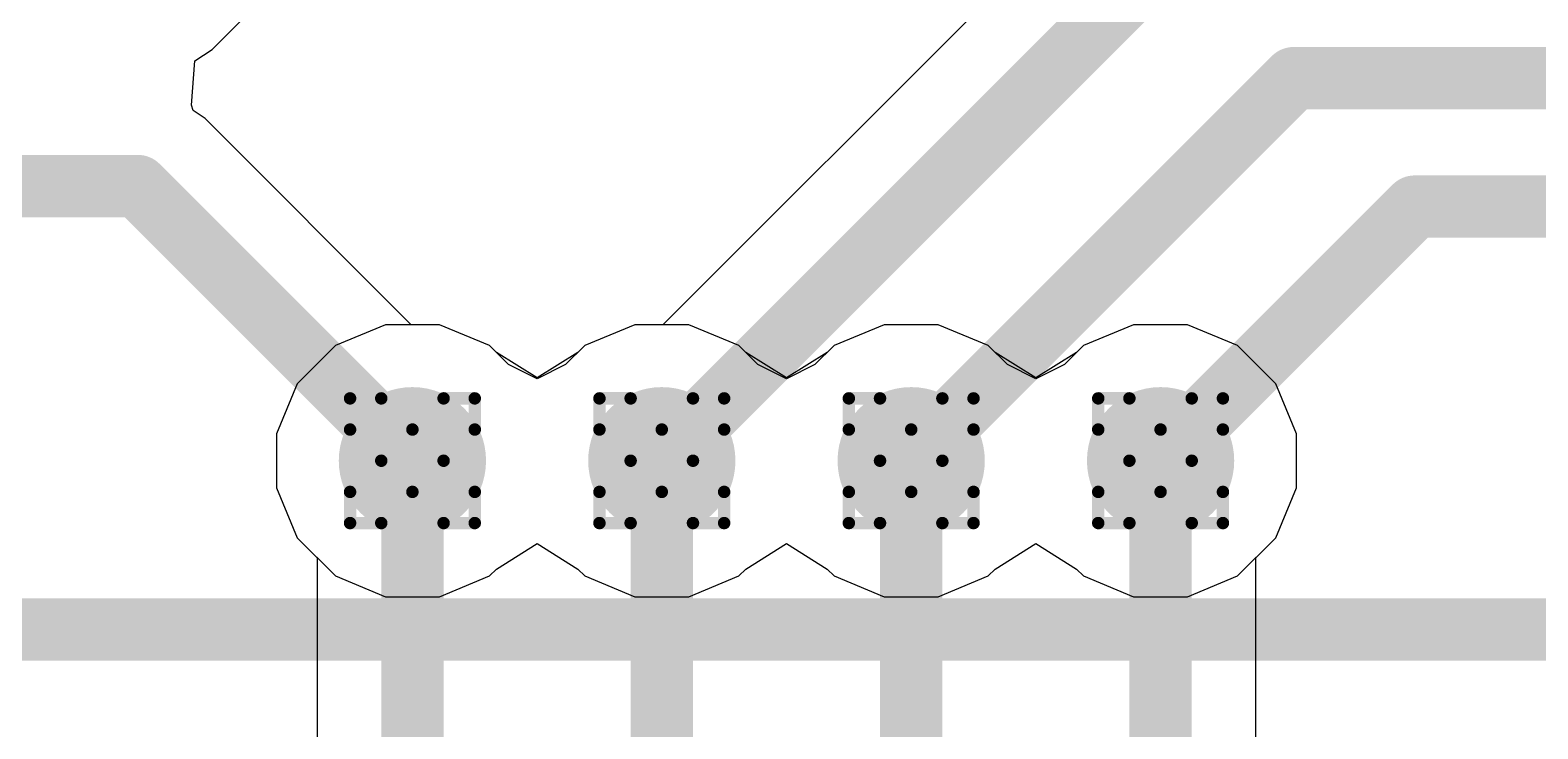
# Model space of a CAD drawing. Header units: inches. Extents: x -11 to 5379, y 0 to 5429.
# Drawn here: x 144.94 to 151.08, y 77.6 to 80.44 of the extents above; entities that cross this region are included whole.
import ezdxf

# ---------------------------------------------------------------- set-up
doc = ezdxf.new("R2010")
doc.units = ezdxf.units.IN
for name, color, linetype in [('Bottom Layer', 5, 'Continuous'), ('Drill Drawing', 1, 'Continuous'), ('GND', 16, 'Continuous'), ('PWR', 76, 'Continuous'), ('Top Layer', 1, 'Continuous'), ('Via Holes', 16, 'Continuous')]:
    doc.layers.add(name, color=color, linetype=linetype)

msp = doc.modelspace()

# ---------------------------------------------------------------- hatches: boundary and pattern name
at = {"layer": 'Bottom Layer'}
h = msp.add_hatch(color=5, dxfattribs=at)
edge = h.paths.add_edge_path()
edge.add_arc((146.4944, 78.6904), 0.3, 0, 360)
h = msp.add_hatch(color=5, dxfattribs=at)
edge = h.paths.add_edge_path()
edge.add_arc((147.5104, 78.6904), 0.3, 0, 360)
h = msp.add_hatch(color=5, dxfattribs=at)
edge = h.paths.add_edge_path()
edge.add_arc((148.5264, 78.6904), 0.3, 0, 360)
h = msp.add_hatch(color=5, dxfattribs=at)
edge = h.paths.add_edge_path()
edge.add_arc((149.5424, 78.6904), 0.3, 0, 360)
at = {"layer": 'GND'}
h = msp.add_hatch(color=16, dxfattribs=at)
edge = h.paths.add_edge_path()
edge.add_arc((146.4944, 78.6904), 0.3, 0, 360)
h = msp.add_hatch(color=16, dxfattribs=at)
edge = h.paths.add_edge_path()
edge.add_arc((147.5104, 78.6904), 0.3, 0, 360)
h = msp.add_hatch(color=16, dxfattribs=at)
edge = h.paths.add_edge_path()
edge.add_arc((148.5264, 78.6904), 0.3, 0, 360)
h = msp.add_hatch(color=16, dxfattribs=at)
edge = h.paths.add_edge_path()
edge.add_arc((149.5424, 78.6904), 0.3, 0, 360)
at = {"layer": 'PWR'}
h = msp.add_hatch(color=76, dxfattribs=at)
edge = h.paths.add_edge_path()
edge.add_arc((146.4944, 78.6904), 0.3, 0, 360)
h = msp.add_hatch(color=76, dxfattribs=at)
edge = h.paths.add_edge_path()
edge.add_arc((147.5104, 78.6904), 0.3, 0, 360)
h = msp.add_hatch(color=76, dxfattribs=at)
edge = h.paths.add_edge_path()
edge.add_arc((148.5264, 78.6904), 0.3, 0, 360)
h = msp.add_hatch(color=76, dxfattribs=at)
edge = h.paths.add_edge_path()
edge.add_arc((149.5424, 78.6904), 0.3, 0, 360)
at = {"layer": 'Top Layer'}
h = msp.add_hatch(color=1, dxfattribs=at)
edge = h.paths.add_edge_path()
edge.add_arc((146.4944, 78.6904), 0.3, 0, 360)
h = msp.add_hatch(color=1, dxfattribs=at)
edge = h.paths.add_edge_path()
edge.add_arc((147.5104, 78.6904), 0.3, 0, 360)
h = msp.add_hatch(color=1, dxfattribs=at)
edge = h.paths.add_edge_path()
edge.add_arc((148.5264, 78.6904), 0.3, 0, 360)
h = msp.add_hatch(color=1, dxfattribs=at)
edge = h.paths.add_edge_path()
edge.add_arc((149.5424, 78.6904), 0.3, 0, 360)
at = {"layer": 'Via Holes'}
h = msp.add_hatch(color=7, dxfattribs=at)
edge = h.paths.add_edge_path()
edge.add_arc((146.4944, 78.6904), 0.15, 0, 360)
h = msp.add_hatch(color=7, dxfattribs=at)
edge = h.paths.add_edge_path()
edge.add_arc((147.5104, 78.6904), 0.15, 0, 360)
h = msp.add_hatch(color=7, dxfattribs=at)
edge = h.paths.add_edge_path()
edge.add_arc((148.5264, 78.6904), 0.15, 0, 360)
h = msp.add_hatch(color=7, dxfattribs=at)
edge = h.paths.add_edge_path()
edge.add_arc((149.5424, 78.6904), 0.15, 0, 360)

# ---------------------------------------------------------------- linework, layer by layer
at = {"layer": 'Bottom Layer'}
for p, q in [((145.6779, 80.3657), (146.8644, 81.5521)), ((149.3926, 81.122), (147.515, 79.2444)), ((145.6082, 80.3191), (145.6779, 80.3657)), ((145.5944, 80.1392), (145.6082, 80.3191)), ((145.6012, 80.1168), (145.5944, 80.1392)), ((145.65, 80.0842), (145.6012, 80.1168)), ((146.4898, 79.2444), (145.65, 80.0842)), ((146.6046, 79.2444), (146.4898, 79.2444)), ((146.8082, 79.1601), (146.6046, 79.2444)), ((147.4002, 79.2444), (147.1966, 79.1601)), ((147.515, 79.2444), (147.4002, 79.2444)), ((146.8862, 79.0821), (146.8082, 79.1601)), ((147.1966, 79.1601), (147.1185, 79.0821)), ((147.0024, 79.0236), (146.8862, 79.0821)), ((147.1185, 79.0821), (147.0024, 79.0236))]:
    msp.add_line(p, q, dxfattribs=at)
for points in [[(147.5104, 78.6904, 0.254, 0.254, 0), (149.6672, 80.8473, 0.254, 0.254, 0)], [(148.5264, 78.6904, 0.254, 0.254, 0), (150.0851, 80.2492, 0.254, 0.254, 0)], [(150.0851, 80.2492, 0.254, 0.254, 0), (174.9837, 80.2492, 0.254, 0.254, 0)], [(121.8368, 79.8095, 0.254, 0.254, 0), (145.3753, 79.8095, 0.254, 0.254, 0)], [(145.3753, 79.8095, 0.254, 0.254, 0), (146.4944, 78.6904, 0.254, 0.254, 0)], [(149.5424, 78.6904, 0.254, 0.254, 0), (150.5779, 79.7259, 0.254, 0.254, 0)], [(150.5779, 79.7259, 0.254, 0.254, 0), (174.767, 79.7259, 0.254, 0.254, 0)], [(144.4702, 78.0034, 0.254, 0.254, 0), (164.1721, 78.0034, 0.254, 0.254, 0)]]:
    msp.add_lwpolyline(points, format="xyseb", dxfattribs=at)
for points in [[(150.0216, 80.2492, 0.127, 0.127, 1), (150.1486, 80.2492, 0.127, 0.127, 1)], [(150.0216, 80.2492, 0.127, 0.127, 1), (150.1486, 80.2492, 0.127, 0.127, 1)], [(145.3118, 79.8095, 0.127, 0.127, 1), (145.4388, 79.8095, 0.127, 0.127, 1)], [(145.3118, 79.8095, 0.127, 0.127, 1), (145.4388, 79.8095, 0.127, 0.127, 1)], [(150.5144, 79.7259, 0.127, 0.127, 1), (150.6414, 79.7259, 0.127, 0.127, 1)], [(150.5144, 79.7259, 0.127, 0.127, 1), (150.6414, 79.7259, 0.127, 0.127, 1)], [(146.4309, 78.6904, 0.127, 0.127, 1), (146.5579, 78.6904, 0.127, 0.127, 1)], [(147.4469, 78.6904, 0.127, 0.127, 1), (147.5739, 78.6904, 0.127, 0.127, 1)], [(148.4629, 78.6904, 0.127, 0.127, 1), (148.5899, 78.6904, 0.127, 0.127, 1)], [(149.4789, 78.6904, 0.127, 0.127, 1), (149.6059, 78.6904, 0.127, 0.127, 1)]]:
    msp.add_lwpolyline(points, format="xyseb", close=True, dxfattribs=at)
at = {"layer": 'Drill Drawing'}
for points in [[(146.2404, 78.8174, 0.0508, 0.0508, 0), (146.2404, 78.9444, 0.0508, 0.0508, 0)], [(146.2404, 78.9444, 0.0508, 0.0508, 0), (146.3674, 78.9444, 0.0508, 0.0508, 0)], [(146.3674, 78.9444, 0.0508, 0.0508, 0), (146.4944, 78.8174, 0.0508, 0.0508, 0)], [(146.4944, 78.8174, 0.0508, 0.0508, 0), (146.6214, 78.9444, 0.0508, 0.0508, 0)], [(146.6214, 78.9444, 0.0508, 0.0508, 0), (146.7484, 78.9444, 0.0508, 0.0508, 0)], [(146.7484, 78.8174, 0.0508, 0.0508, 0), (146.7484, 78.9444, 0.0508, 0.0508, 0)], [(147.2564, 78.8174, 0.0508, 0.0508, 0), (147.2564, 78.9444, 0.0508, 0.0508, 0)], [(147.2564, 78.9444, 0.0508, 0.0508, 0), (147.3834, 78.9444, 0.0508, 0.0508, 0)], [(147.3834, 78.9444, 0.0508, 0.0508, 0), (147.5104, 78.8174, 0.0508, 0.0508, 0)], [(147.5104, 78.8174, 0.0508, 0.0508, 0), (147.6374, 78.9444, 0.0508, 0.0508, 0)], [(147.6374, 78.9444, 0.0508, 0.0508, 0), (147.7644, 78.9444, 0.0508, 0.0508, 0)], [(147.7644, 78.8174, 0.0508, 0.0508, 0), (147.7644, 78.9444, 0.0508, 0.0508, 0)], [(148.2724, 78.8174, 0.0508, 0.0508, 0), (148.2724, 78.9444, 0.0508, 0.0508, 0)], [(148.2724, 78.9444, 0.0508, 0.0508, 0), (148.3994, 78.9444, 0.0508, 0.0508, 0)], [(148.3994, 78.9444, 0.0508, 0.0508, 0), (148.5264, 78.8174, 0.0508, 0.0508, 0)], [(148.5264, 78.8174, 0.0508, 0.0508, 0), (148.6534, 78.9444, 0.0508, 0.0508, 0)], [(148.6534, 78.9444, 0.0508, 0.0508, 0), (148.7804, 78.9444, 0.0508, 0.0508, 0)], [(148.7804, 78.8174, 0.0508, 0.0508, 0), (148.7804, 78.9444, 0.0508, 0.0508, 0)], [(149.2884, 78.8174, 0.0508, 0.0508, 0), (149.2884, 78.9444, 0.0508, 0.0508, 0)], [(149.2884, 78.9444, 0.0508, 0.0508, 0), (149.4154, 78.9444, 0.0508, 0.0508, 0)], [(149.4154, 78.9444, 0.0508, 0.0508, 0), (149.5424, 78.8174, 0.0508, 0.0508, 0)], [(149.5424, 78.8174, 0.0508, 0.0508, 0), (149.6694, 78.9444, 0.0508, 0.0508, 0)], [(149.6694, 78.9444, 0.0508, 0.0508, 0), (149.7964, 78.9444, 0.0508, 0.0508, 0)], [(149.7964, 78.8174, 0.0508, 0.0508, 0), (149.7964, 78.9444, 0.0508, 0.0508, 0)], [(146.2404, 78.8174, 0.0508, 0.0508, 0), (146.3674, 78.6904, 0.0508, 0.0508, 0)], [(146.6214, 78.6904, 0.0508, 0.0508, 0), (146.7484, 78.8174, 0.0508, 0.0508, 0)], [(147.2564, 78.8174, 0.0508, 0.0508, 0), (147.3834, 78.6904, 0.0508, 0.0508, 0)], [(147.6374, 78.6904, 0.0508, 0.0508, 0), (147.7644, 78.8174, 0.0508, 0.0508, 0)], [(148.2724, 78.8174, 0.0508, 0.0508, 0), (148.3994, 78.6904, 0.0508, 0.0508, 0)], [(148.6534, 78.6904, 0.0508, 0.0508, 0), (148.7804, 78.8174, 0.0508, 0.0508, 0)], [(149.2884, 78.8174, 0.0508, 0.0508, 0), (149.4154, 78.6904, 0.0508, 0.0508, 0)], [(149.6694, 78.6904, 0.0508, 0.0508, 0), (149.7964, 78.8174, 0.0508, 0.0508, 0)], [(146.2404, 78.5634, 0.0508, 0.0508, 0), (146.3674, 78.6904, 0.0508, 0.0508, 0)], [(146.6214, 78.6904, 0.0508, 0.0508, 0), (146.7484, 78.5634, 0.0508, 0.0508, 0)], [(147.2564, 78.5634, 0.0508, 0.0508, 0), (147.3834, 78.6904, 0.0508, 0.0508, 0)], [(147.6374, 78.6904, 0.0508, 0.0508, 0), (147.7644, 78.5634, 0.0508, 0.0508, 0)], [(148.2724, 78.5634, 0.0508, 0.0508, 0), (148.3994, 78.6904, 0.0508, 0.0508, 0)], [(148.6534, 78.6904, 0.0508, 0.0508, 0), (148.7804, 78.5634, 0.0508, 0.0508, 0)], [(149.2884, 78.5634, 0.0508, 0.0508, 0), (149.4154, 78.6904, 0.0508, 0.0508, 0)], [(149.6694, 78.6904, 0.0508, 0.0508, 0), (149.7964, 78.5634, 0.0508, 0.0508, 0)], [(146.2404, 78.4364, 0.0508, 0.0508, 0), (146.2404, 78.5634, 0.0508, 0.0508, 0)], [(146.3674, 78.4364, 0.0508, 0.0508, 0), (146.4944, 78.5634, 0.0508, 0.0508, 0)], [(146.4944, 78.5634, 0.0508, 0.0508, 0), (146.6214, 78.4364, 0.0508, 0.0508, 0)], [(146.7484, 78.4364, 0.0508, 0.0508, 0), (146.7484, 78.5634, 0.0508, 0.0508, 0)], [(147.2564, 78.4364, 0.0508, 0.0508, 0), (147.2564, 78.5634, 0.0508, 0.0508, 0)], [(147.3834, 78.4364, 0.0508, 0.0508, 0), (147.5104, 78.5634, 0.0508, 0.0508, 0)], [(147.5104, 78.5634, 0.0508, 0.0508, 0), (147.6374, 78.4364, 0.0508, 0.0508, 0)], [(147.7644, 78.4364, 0.0508, 0.0508, 0), (147.7644, 78.5634, 0.0508, 0.0508, 0)], [(148.2724, 78.4364, 0.0508, 0.0508, 0), (148.2724, 78.5634, 0.0508, 0.0508, 0)], [(148.3994, 78.4364, 0.0508, 0.0508, 0), (148.5264, 78.5634, 0.0508, 0.0508, 0)], [(148.5264, 78.5634, 0.0508, 0.0508, 0), (148.6534, 78.4364, 0.0508, 0.0508, 0)], [(148.7804, 78.4364, 0.0508, 0.0508, 0), (148.7804, 78.5634, 0.0508, 0.0508, 0)], [(149.2884, 78.4364, 0.0508, 0.0508, 0), (149.2884, 78.5634, 0.0508, 0.0508, 0)], [(149.4154, 78.4364, 0.0508, 0.0508, 0), (149.5424, 78.5634, 0.0508, 0.0508, 0)], [(149.5424, 78.5634, 0.0508, 0.0508, 0), (149.6694, 78.4364, 0.0508, 0.0508, 0)], [(149.7964, 78.4364, 0.0508, 0.0508, 0), (149.7964, 78.5634, 0.0508, 0.0508, 0)], [(146.2404, 78.4364, 0.0508, 0.0508, 0), (146.3674, 78.4364, 0.0508, 0.0508, 0)], [(146.6214, 78.4364, 0.0508, 0.0508, 0), (146.7484, 78.4364, 0.0508, 0.0508, 0)], [(147.2564, 78.4364, 0.0508, 0.0508, 0), (147.3834, 78.4364, 0.0508, 0.0508, 0)], [(147.6374, 78.4364, 0.0508, 0.0508, 0), (147.7644, 78.4364, 0.0508, 0.0508, 0)], [(148.2724, 78.4364, 0.0508, 0.0508, 0), (148.3994, 78.4364, 0.0508, 0.0508, 0)], [(148.6534, 78.4364, 0.0508, 0.0508, 0), (148.7804, 78.4364, 0.0508, 0.0508, 0)], [(149.2884, 78.4364, 0.0508, 0.0508, 0), (149.4154, 78.4364, 0.0508, 0.0508, 0)], [(149.6694, 78.4364, 0.0508, 0.0508, 0), (149.7964, 78.4364, 0.0508, 0.0508, 0)]]:
    msp.add_lwpolyline(points, format="xyseb", dxfattribs=at)
for points in [[(146.2277, 78.9444, 0.0254, 0.0254, 1), (146.2531, 78.9444, 0.0254, 0.0254, 1)], [(146.2277, 78.9444, 0.0254, 0.0254, 1), (146.2531, 78.9444, 0.0254, 0.0254, 1)], [(146.3547, 78.9444, 0.0254, 0.0254, 1), (146.3801, 78.9444, 0.0254, 0.0254, 1)], [(146.3547, 78.9444, 0.0254, 0.0254, 1), (146.3801, 78.9444, 0.0254, 0.0254, 1)], [(146.6087, 78.9444, 0.0254, 0.0254, 1), (146.6341, 78.9444, 0.0254, 0.0254, 1)], [(146.6087, 78.9444, 0.0254, 0.0254, 1), (146.6341, 78.9444, 0.0254, 0.0254, 1)], [(146.7357, 78.9444, 0.0254, 0.0254, 1), (146.7611, 78.9444, 0.0254, 0.0254, 1)], [(146.7357, 78.9444, 0.0254, 0.0254, 1), (146.7611, 78.9444, 0.0254, 0.0254, 1)], [(147.2437, 78.9444, 0.0254, 0.0254, 1), (147.2691, 78.9444, 0.0254, 0.0254, 1)], [(147.2437, 78.9444, 0.0254, 0.0254, 1), (147.2691, 78.9444, 0.0254, 0.0254, 1)], [(147.3707, 78.9444, 0.0254, 0.0254, 1), (147.3961, 78.9444, 0.0254, 0.0254, 1)], [(147.3707, 78.9444, 0.0254, 0.0254, 1), (147.3961, 78.9444, 0.0254, 0.0254, 1)], [(147.6247, 78.9444, 0.0254, 0.0254, 1), (147.6501, 78.9444, 0.0254, 0.0254, 1)], [(147.6247, 78.9444, 0.0254, 0.0254, 1), (147.6501, 78.9444, 0.0254, 0.0254, 1)], [(147.7517, 78.9444, 0.0254, 0.0254, 1), (147.7771, 78.9444, 0.0254, 0.0254, 1)], [(147.7517, 78.9444, 0.0254, 0.0254, 1), (147.7771, 78.9444, 0.0254, 0.0254, 1)], [(148.2597, 78.9444, 0.0254, 0.0254, 1), (148.2851, 78.9444, 0.0254, 0.0254, 1)], [(148.2597, 78.9444, 0.0254, 0.0254, 1), (148.2851, 78.9444, 0.0254, 0.0254, 1)], [(148.3867, 78.9444, 0.0254, 0.0254, 1), (148.4121, 78.9444, 0.0254, 0.0254, 1)], [(148.3867, 78.9444, 0.0254, 0.0254, 1), (148.4121, 78.9444, 0.0254, 0.0254, 1)], [(148.6407, 78.9444, 0.0254, 0.0254, 1), (148.6661, 78.9444, 0.0254, 0.0254, 1)], [(148.6407, 78.9444, 0.0254, 0.0254, 1), (148.6661, 78.9444, 0.0254, 0.0254, 1)], [(148.7677, 78.9444, 0.0254, 0.0254, 1), (148.7931, 78.9444, 0.0254, 0.0254, 1)], [(148.7677, 78.9444, 0.0254, 0.0254, 1), (148.7931, 78.9444, 0.0254, 0.0254, 1)], [(149.2757, 78.9444, 0.0254, 0.0254, 1), (149.3011, 78.9444, 0.0254, 0.0254, 1)], [(149.2757, 78.9444, 0.0254, 0.0254, 1), (149.3011, 78.9444, 0.0254, 0.0254, 1)], [(149.4027, 78.9444, 0.0254, 0.0254, 1), (149.4281, 78.9444, 0.0254, 0.0254, 1)], [(149.4027, 78.9444, 0.0254, 0.0254, 1), (149.4281, 78.9444, 0.0254, 0.0254, 1)], [(149.6567, 78.9444, 0.0254, 0.0254, 1), (149.6821, 78.9444, 0.0254, 0.0254, 1)], [(149.6567, 78.9444, 0.0254, 0.0254, 1), (149.6821, 78.9444, 0.0254, 0.0254, 1)], [(149.7837, 78.9444, 0.0254, 0.0254, 1), (149.8091, 78.9444, 0.0254, 0.0254, 1)], [(149.7837, 78.9444, 0.0254, 0.0254, 1), (149.8091, 78.9444, 0.0254, 0.0254, 1)], [(146.2277, 78.8174, 0.0254, 0.0254, 1), (146.2531, 78.8174, 0.0254, 0.0254, 1)], [(146.2277, 78.8174, 0.0254, 0.0254, 1), (146.2531, 78.8174, 0.0254, 0.0254, 1)], [(146.4817, 78.8174, 0.0254, 0.0254, 1), (146.5071, 78.8174, 0.0254, 0.0254, 1)], [(146.4817, 78.8174, 0.0254, 0.0254, 1), (146.5071, 78.8174, 0.0254, 0.0254, 1)], [(146.7357, 78.8174, 0.0254, 0.0254, 1), (146.7611, 78.8174, 0.0254, 0.0254, 1)], [(146.7357, 78.8174, 0.0254, 0.0254, 1), (146.7611, 78.8174, 0.0254, 0.0254, 1)], [(147.2437, 78.8174, 0.0254, 0.0254, 1), (147.2691, 78.8174, 0.0254, 0.0254, 1)], [(147.2437, 78.8174, 0.0254, 0.0254, 1), (147.2691, 78.8174, 0.0254, 0.0254, 1)], [(147.4977, 78.8174, 0.0254, 0.0254, 1), (147.5231, 78.8174, 0.0254, 0.0254, 1)], [(147.4977, 78.8174, 0.0254, 0.0254, 1), (147.5231, 78.8174, 0.0254, 0.0254, 1)], [(147.7517, 78.8174, 0.0254, 0.0254, 1), (147.7771, 78.8174, 0.0254, 0.0254, 1)], [(147.7517, 78.8174, 0.0254, 0.0254, 1), (147.7771, 78.8174, 0.0254, 0.0254, 1)], [(148.2597, 78.8174, 0.0254, 0.0254, 1), (148.2851, 78.8174, 0.0254, 0.0254, 1)], [(148.2597, 78.8174, 0.0254, 0.0254, 1), (148.2851, 78.8174, 0.0254, 0.0254, 1)], [(148.5137, 78.8174, 0.0254, 0.0254, 1), (148.5391, 78.8174, 0.0254, 0.0254, 1)], [(148.5137, 78.8174, 0.0254, 0.0254, 1), (148.5391, 78.8174, 0.0254, 0.0254, 1)], [(148.7677, 78.8174, 0.0254, 0.0254, 1), (148.7931, 78.8174, 0.0254, 0.0254, 1)], [(148.7677, 78.8174, 0.0254, 0.0254, 1), (148.7931, 78.8174, 0.0254, 0.0254, 1)], [(149.2757, 78.8174, 0.0254, 0.0254, 1), (149.3011, 78.8174, 0.0254, 0.0254, 1)], [(149.2757, 78.8174, 0.0254, 0.0254, 1), (149.3011, 78.8174, 0.0254, 0.0254, 1)], [(149.5297, 78.8174, 0.0254, 0.0254, 1), (149.5551, 78.8174, 0.0254, 0.0254, 1)], [(149.5297, 78.8174, 0.0254, 0.0254, 1), (149.5551, 78.8174, 0.0254, 0.0254, 1)], [(149.7837, 78.8174, 0.0254, 0.0254, 1), (149.8091, 78.8174, 0.0254, 0.0254, 1)], [(149.7837, 78.8174, 0.0254, 0.0254, 1), (149.8091, 78.8174, 0.0254, 0.0254, 1)], [(146.3547, 78.6904, 0.0254, 0.0254, 1), (146.3801, 78.6904, 0.0254, 0.0254, 1)], [(146.3547, 78.6904, 0.0254, 0.0254, 1), (146.3801, 78.6904, 0.0254, 0.0254, 1)], [(146.6087, 78.6904, 0.0254, 0.0254, 1), (146.6341, 78.6904, 0.0254, 0.0254, 1)], [(146.6087, 78.6904, 0.0254, 0.0254, 1), (146.6341, 78.6904, 0.0254, 0.0254, 1)], [(147.3707, 78.6904, 0.0254, 0.0254, 1), (147.3961, 78.6904, 0.0254, 0.0254, 1)], [(147.3707, 78.6904, 0.0254, 0.0254, 1), (147.3961, 78.6904, 0.0254, 0.0254, 1)], [(147.6247, 78.6904, 0.0254, 0.0254, 1), (147.6501, 78.6904, 0.0254, 0.0254, 1)], [(147.6247, 78.6904, 0.0254, 0.0254, 1), (147.6501, 78.6904, 0.0254, 0.0254, 1)], [(148.3867, 78.6904, 0.0254, 0.0254, 1), (148.4121, 78.6904, 0.0254, 0.0254, 1)], [(148.3867, 78.6904, 0.0254, 0.0254, 1), (148.4121, 78.6904, 0.0254, 0.0254, 1)], [(148.6407, 78.6904, 0.0254, 0.0254, 1), (148.6661, 78.6904, 0.0254, 0.0254, 1)], [(148.6407, 78.6904, 0.0254, 0.0254, 1), (148.6661, 78.6904, 0.0254, 0.0254, 1)], [(149.4027, 78.6904, 0.0254, 0.0254, 1), (149.4281, 78.6904, 0.0254, 0.0254, 1)], [(149.4027, 78.6904, 0.0254, 0.0254, 1), (149.4281, 78.6904, 0.0254, 0.0254, 1)], [(149.6567, 78.6904, 0.0254, 0.0254, 1), (149.6821, 78.6904, 0.0254, 0.0254, 1)], [(149.6567, 78.6904, 0.0254, 0.0254, 1), (149.6821, 78.6904, 0.0254, 0.0254, 1)], [(146.2277, 78.5634, 0.0254, 0.0254, 1), (146.2531, 78.5634, 0.0254, 0.0254, 1)], [(146.2277, 78.5634, 0.0254, 0.0254, 1), (146.2531, 78.5634, 0.0254, 0.0254, 1)], [(146.4817, 78.5634, 0.0254, 0.0254, 1), (146.5071, 78.5634, 0.0254, 0.0254, 1)], [(146.4817, 78.5634, 0.0254, 0.0254, 1), (146.5071, 78.5634, 0.0254, 0.0254, 1)], [(146.7357, 78.5634, 0.0254, 0.0254, 1), (146.7611, 78.5634, 0.0254, 0.0254, 1)], [(146.7357, 78.5634, 0.0254, 0.0254, 1), (146.7611, 78.5634, 0.0254, 0.0254, 1)], [(147.2437, 78.5634, 0.0254, 0.0254, 1), (147.2691, 78.5634, 0.0254, 0.0254, 1)], [(147.2437, 78.5634, 0.0254, 0.0254, 1), (147.2691, 78.5634, 0.0254, 0.0254, 1)], [(147.4977, 78.5634, 0.0254, 0.0254, 1), (147.5231, 78.5634, 0.0254, 0.0254, 1)], [(147.4977, 78.5634, 0.0254, 0.0254, 1), (147.5231, 78.5634, 0.0254, 0.0254, 1)], [(147.7517, 78.5634, 0.0254, 0.0254, 1), (147.7771, 78.5634, 0.0254, 0.0254, 1)], [(147.7517, 78.5634, 0.0254, 0.0254, 1), (147.7771, 78.5634, 0.0254, 0.0254, 1)], [(148.2597, 78.5634, 0.0254, 0.0254, 1), (148.2851, 78.5634, 0.0254, 0.0254, 1)], [(148.2597, 78.5634, 0.0254, 0.0254, 1), (148.2851, 78.5634, 0.0254, 0.0254, 1)], [(148.5137, 78.5634, 0.0254, 0.0254, 1), (148.5391, 78.5634, 0.0254, 0.0254, 1)], [(148.5137, 78.5634, 0.0254, 0.0254, 1), (148.5391, 78.5634, 0.0254, 0.0254, 1)], [(148.7677, 78.5634, 0.0254, 0.0254, 1), (148.7931, 78.5634, 0.0254, 0.0254, 1)], [(148.7677, 78.5634, 0.0254, 0.0254, 1), (148.7931, 78.5634, 0.0254, 0.0254, 1)], [(149.2757, 78.5634, 0.0254, 0.0254, 1), (149.3011, 78.5634, 0.0254, 0.0254, 1)], [(149.2757, 78.5634, 0.0254, 0.0254, 1), (149.3011, 78.5634, 0.0254, 0.0254, 1)], [(149.5297, 78.5634, 0.0254, 0.0254, 1), (149.5551, 78.5634, 0.0254, 0.0254, 1)], [(149.5297, 78.5634, 0.0254, 0.0254, 1), (149.5551, 78.5634, 0.0254, 0.0254, 1)], [(149.7837, 78.5634, 0.0254, 0.0254, 1), (149.8091, 78.5634, 0.0254, 0.0254, 1)], [(149.7837, 78.5634, 0.0254, 0.0254, 1), (149.8091, 78.5634, 0.0254, 0.0254, 1)], [(146.2277, 78.4364, 0.0254, 0.0254, 1), (146.2531, 78.4364, 0.0254, 0.0254, 1)], [(146.2277, 78.4364, 0.0254, 0.0254, 1), (146.2531, 78.4364, 0.0254, 0.0254, 1)], [(146.3547, 78.4364, 0.0254, 0.0254, 1), (146.3801, 78.4364, 0.0254, 0.0254, 1)], [(146.3547, 78.4364, 0.0254, 0.0254, 1), (146.3801, 78.4364, 0.0254, 0.0254, 1)], [(146.6087, 78.4364, 0.0254, 0.0254, 1), (146.6341, 78.4364, 0.0254, 0.0254, 1)], [(146.6087, 78.4364, 0.0254, 0.0254, 1), (146.6341, 78.4364, 0.0254, 0.0254, 1)], [(146.7357, 78.4364, 0.0254, 0.0254, 1), (146.7611, 78.4364, 0.0254, 0.0254, 1)], [(146.7357, 78.4364, 0.0254, 0.0254, 1), (146.7611, 78.4364, 0.0254, 0.0254, 1)], [(147.2437, 78.4364, 0.0254, 0.0254, 1), (147.2691, 78.4364, 0.0254, 0.0254, 1)], [(147.2437, 78.4364, 0.0254, 0.0254, 1), (147.2691, 78.4364, 0.0254, 0.0254, 1)], [(147.3707, 78.4364, 0.0254, 0.0254, 1), (147.3961, 78.4364, 0.0254, 0.0254, 1)], [(147.3707, 78.4364, 0.0254, 0.0254, 1), (147.3961, 78.4364, 0.0254, 0.0254, 1)], [(147.6247, 78.4364, 0.0254, 0.0254, 1), (147.6501, 78.4364, 0.0254, 0.0254, 1)], [(147.6247, 78.4364, 0.0254, 0.0254, 1), (147.6501, 78.4364, 0.0254, 0.0254, 1)], [(147.7517, 78.4364, 0.0254, 0.0254, 1), (147.7771, 78.4364, 0.0254, 0.0254, 1)], [(147.7517, 78.4364, 0.0254, 0.0254, 1), (147.7771, 78.4364, 0.0254, 0.0254, 1)], [(148.2597, 78.4364, 0.0254, 0.0254, 1), (148.2851, 78.4364, 0.0254, 0.0254, 1)], [(148.2597, 78.4364, 0.0254, 0.0254, 1), (148.2851, 78.4364, 0.0254, 0.0254, 1)], [(148.3867, 78.4364, 0.0254, 0.0254, 1), (148.4121, 78.4364, 0.0254, 0.0254, 1)], [(148.3867, 78.4364, 0.0254, 0.0254, 1), (148.4121, 78.4364, 0.0254, 0.0254, 1)], [(148.6407, 78.4364, 0.0254, 0.0254, 1), (148.6661, 78.4364, 0.0254, 0.0254, 1)], [(148.6407, 78.4364, 0.0254, 0.0254, 1), (148.6661, 78.4364, 0.0254, 0.0254, 1)], [(148.7677, 78.4364, 0.0254, 0.0254, 1), (148.7931, 78.4364, 0.0254, 0.0254, 1)], [(148.7677, 78.4364, 0.0254, 0.0254, 1), (148.7931, 78.4364, 0.0254, 0.0254, 1)], [(149.2757, 78.4364, 0.0254, 0.0254, 1), (149.3011, 78.4364, 0.0254, 0.0254, 1)], [(149.2757, 78.4364, 0.0254, 0.0254, 1), (149.3011, 78.4364, 0.0254, 0.0254, 1)], [(149.4027, 78.4364, 0.0254, 0.0254, 1), (149.4281, 78.4364, 0.0254, 0.0254, 1)], [(149.4027, 78.4364, 0.0254, 0.0254, 1), (149.4281, 78.4364, 0.0254, 0.0254, 1)], [(149.6567, 78.4364, 0.0254, 0.0254, 1), (149.6821, 78.4364, 0.0254, 0.0254, 1)], [(149.6567, 78.4364, 0.0254, 0.0254, 1), (149.6821, 78.4364, 0.0254, 0.0254, 1)], [(149.7837, 78.4364, 0.0254, 0.0254, 1), (149.8091, 78.4364, 0.0254, 0.0254, 1)], [(149.7837, 78.4364, 0.0254, 0.0254, 1), (149.8091, 78.4364, 0.0254, 0.0254, 1)]]:
    msp.add_lwpolyline(points, format="xyseb", close=True, dxfattribs=at)
at = {"layer": 'GND'}
for p, q in [((146.3842, 79.2444), (146.1806, 79.1601)), ((146.6046, 79.2444), (146.3842, 79.2444)), ((146.8082, 79.1601), (146.6046, 79.2444)), ((147.4002, 79.2444), (147.1966, 79.1601)), ((147.6206, 79.2444), (147.4002, 79.2444)), ((147.8242, 79.1601), (147.6206, 79.2444)), ((148.4162, 79.2444), (148.2126, 79.1601)), ((148.6366, 79.2444), (148.4162, 79.2444)), ((148.8402, 79.1601), (148.6366, 79.2444)), ((149.4322, 79.2444), (149.2286, 79.1601)), ((149.6526, 79.2444), (149.4322, 79.2444)), ((149.8562, 79.1601), (149.6526, 79.2444)), ((146.1806, 79.1601), (146.0247, 79.0042)), ((146.8364, 79.1318), (146.8082, 79.1601)), ((147.0024, 79.0282), (146.8364, 79.1318)), ((147.1683, 79.1318), (147.0024, 79.0282)), ((147.1966, 79.1601), (147.1683, 79.1318)), ((147.8524, 79.1318), (147.8242, 79.1601)), ((148.0184, 79.0282), (147.8524, 79.1318)), ((148.1843, 79.1318), (148.0184, 79.0282)), ((148.2126, 79.1601), (148.1843, 79.1318)), ((148.8684, 79.1318), (148.8402, 79.1601)), ((149.0344, 79.0282), (148.8684, 79.1318)), ((149.2003, 79.1318), (149.0344, 79.0282)), ((149.2286, 79.1601), (149.2003, 79.1318)), ((150.012, 79.0042), (149.8562, 79.1601)), ((146.0247, 79.0042), (145.9404, 78.8006)), ((150.0964, 78.8006), (150.012, 79.0042)), ((145.9404, 78.8006), (145.9404, 78.5802)), ((150.0964, 78.5802), (150.0964, 78.8006)), ((145.9404, 78.5802), (146.0247, 78.3766)), ((150.012, 78.3766), (150.0964, 78.5802)), ((146.0247, 78.3766), (146.1806, 78.2208)), ((149.8562, 78.2208), (150.012, 78.3766)), ((146.8364, 78.249), (147.0024, 78.3527)), ((147.0024, 78.3527), (147.1683, 78.249)), ((147.8524, 78.249), (148.0184, 78.3527)), ((148.0184, 78.3527), (148.1843, 78.249)), ((148.8684, 78.249), (149.0344, 78.3527)), ((149.0344, 78.3527), (149.2003, 78.249)), ((146.1806, 78.2208), (146.3842, 78.1364)), ((146.6046, 78.1364), (146.8082, 78.2208)), ((146.8082, 78.2208), (146.8364, 78.249)), ((147.1683, 78.249), (147.1966, 78.2208)), ((147.1966, 78.2208), (147.4002, 78.1364)), ((147.6206, 78.1364), (147.8242, 78.2208)), ((147.8242, 78.2208), (147.8524, 78.249)), ((148.1843, 78.249), (148.2126, 78.2208)), ((148.2126, 78.2208), (148.4162, 78.1364)), ((148.6366, 78.1364), (148.8402, 78.2208)), ((148.8402, 78.2208), (148.8684, 78.249)), ((149.2003, 78.249), (149.2286, 78.2208)), ((149.2286, 78.2208), (149.4322, 78.1364)), ((149.6526, 78.1364), (149.8562, 78.2208)), ((146.3842, 78.1364), (146.6046, 78.1364)), ((147.4002, 78.1364), (147.6206, 78.1364)), ((148.4162, 78.1364), (148.6366, 78.1364)), ((149.4322, 78.1364), (149.6526, 78.1364))]:
    msp.add_line(p, q, dxfattribs=at)
at = {"layer": 'PWR'}
for p, q in [((146.3842, 79.2444), (146.1806, 79.1601)), ((146.6046, 79.2444), (146.3842, 79.2444)), ((146.8082, 79.1601), (146.6046, 79.2444)), ((147.4002, 79.2444), (147.1966, 79.1601)), ((147.6206, 79.2444), (147.4002, 79.2444)), ((147.8242, 79.1601), (147.6206, 79.2444)), ((148.4162, 79.2444), (148.2126, 79.1601)), ((148.6366, 79.2444), (148.4162, 79.2444)), ((148.8402, 79.1601), (148.6366, 79.2444)), ((149.4322, 79.2444), (149.2286, 79.1601)), ((149.6526, 79.2444), (149.4322, 79.2444)), ((149.8562, 79.1601), (149.6526, 79.2444)), ((146.1806, 79.1601), (146.0247, 79.0042)), ((146.8364, 79.1318), (146.8082, 79.1601)), ((147.0024, 79.0282), (146.8364, 79.1318)), ((147.1683, 79.1318), (147.0024, 79.0282)), ((147.1966, 79.1601), (147.1683, 79.1318)), ((147.8524, 79.1318), (147.8242, 79.1601)), ((148.0184, 79.0282), (147.8524, 79.1318)), ((148.1843, 79.1318), (148.0184, 79.0282)), ((148.2126, 79.1601), (148.1843, 79.1318)), ((148.8684, 79.1318), (148.8402, 79.1601)), ((149.0344, 79.0282), (148.8684, 79.1318)), ((149.2003, 79.1318), (149.0344, 79.0282)), ((149.2286, 79.1601), (149.2003, 79.1318)), ((150.012, 79.0042), (149.8562, 79.1601)), ((146.0247, 79.0042), (145.9404, 78.8006)), ((150.0964, 78.8006), (150.012, 79.0042)), ((145.9404, 78.8006), (145.9404, 78.5802)), ((150.0964, 78.5802), (150.0964, 78.8006)), ((145.9404, 78.5802), (146.0247, 78.3766)), ((150.012, 78.3766), (150.0964, 78.5802)), ((146.0247, 78.3766), (146.1806, 78.2208)), ((149.8562, 78.2208), (150.012, 78.3766)), ((146.8364, 78.249), (147.0024, 78.3527)), ((147.0024, 78.3527), (147.1683, 78.249)), ((147.8524, 78.249), (148.0184, 78.3527)), ((148.0184, 78.3527), (148.1843, 78.249)), ((148.8684, 78.249), (149.0344, 78.3527)), ((149.0344, 78.3527), (149.2003, 78.249)), ((146.1806, 78.2208), (146.3842, 78.1364)), ((146.6046, 78.1364), (146.8082, 78.2208)), ((146.8082, 78.2208), (146.8364, 78.249)), ((147.1683, 78.249), (147.1966, 78.2208)), ((147.1966, 78.2208), (147.4002, 78.1364)), ((147.6206, 78.1364), (147.8242, 78.2208)), ((147.8242, 78.2208), (147.8524, 78.249)), ((148.1843, 78.249), (148.2126, 78.2208)), ((148.2126, 78.2208), (148.4162, 78.1364)), ((148.6366, 78.1364), (148.8402, 78.2208)), ((148.8402, 78.2208), (148.8684, 78.249)), ((149.2003, 78.249), (149.2286, 78.2208)), ((149.2286, 78.2208), (149.4322, 78.1364)), ((149.6526, 78.1364), (149.8562, 78.2208)), ((146.3842, 78.1364), (146.6046, 78.1364)), ((147.4002, 78.1364), (147.6206, 78.1364)), ((148.4162, 78.1364), (148.6366, 78.1364)), ((149.4322, 78.1364), (149.6526, 78.1364))]:
    msp.add_line(p, q, dxfattribs=at)
at = {"layer": 'Top Layer'}
for p, q in [((146.3842, 79.2444), (146.1806, 79.1601)), ((146.6046, 79.2444), (146.3842, 79.2444)), ((146.8082, 79.1601), (146.6046, 79.2444)), ((147.4002, 79.2444), (147.1966, 79.1601)), ((147.6206, 79.2444), (147.4002, 79.2444)), ((147.8242, 79.1601), (147.6206, 79.2444)), ((148.4162, 79.2444), (148.2126, 79.1601)), ((148.6366, 79.2444), (148.4162, 79.2444)), ((148.8402, 79.1601), (148.6366, 79.2444)), ((149.4322, 79.2444), (149.2286, 79.1601)), ((149.6526, 79.2444), (149.4322, 79.2444)), ((149.8562, 79.1601), (149.6526, 79.2444)), ((146.1806, 79.1601), (146.0247, 79.0042)), ((146.8862, 79.0821), (146.8082, 79.1601)), ((147.1966, 79.1601), (147.1185, 79.0821)), ((147.9022, 79.0821), (147.8242, 79.1601)), ((148.2126, 79.1601), (148.1345, 79.0821)), ((148.9182, 79.0821), (148.8402, 79.1601)), ((149.2286, 79.1601), (149.1505, 79.0821)), ((150.012, 79.0042), (149.8562, 79.1601)), ((147.0024, 79.0236), (146.8862, 79.0821)), ((147.1185, 79.0821), (147.0024, 79.0236)), ((148.0184, 79.0236), (147.9022, 79.0821)), ((148.1345, 79.0821), (148.0184, 79.0236)), ((149.0344, 79.0236), (148.9182, 79.0821)), ((149.1505, 79.0821), (149.0344, 79.0236)), ((146.0247, 79.0042), (145.9404, 78.8006)), ((150.0964, 78.8006), (150.012, 79.0042)), ((145.9404, 78.8006), (145.9404, 78.5802)), ((150.0964, 78.5802), (150.0964, 78.8006)), ((145.9404, 78.5802), (146.0247, 78.3766)), ((150.012, 78.3766), (150.0964, 78.5802)), ((146.0247, 78.3766), (146.1059, 78.2954)), ((149.9308, 78.2954), (150.012, 78.3766)), ((146.1059, 78.2954), (146.1059, 77.0467)), ((149.9308, 77.0467), (149.9308, 78.2954))]:
    msp.add_line(p, q, dxfattribs=at)
for points in [[(146.4944, 75.2856, 0.254, 0.254, 0), (146.4944, 78.6904, 0.254, 0.254, 0)], [(147.5104, 75.2856, 0.254, 0.254, 0), (147.5104, 78.6904, 0.254, 0.254, 0)], [(148.5264, 75.2856, 0.254, 0.254, 0), (148.5264, 78.6904, 0.254, 0.254, 0)], [(149.5424, 75.2856, 0.254, 0.254, 0), (149.5424, 78.6904, 0.254, 0.254, 0)]]:
    msp.add_lwpolyline(points, format="xyseb", dxfattribs=at)
for points in [[(146.4309, 78.6904, 0.127, 0.127, 1), (146.5579, 78.6904, 0.127, 0.127, 1)], [(147.4469, 78.6904, 0.127, 0.127, 1), (147.5739, 78.6904, 0.127, 0.127, 1)], [(148.4629, 78.6904, 0.127, 0.127, 1), (148.5899, 78.6904, 0.127, 0.127, 1)], [(149.4789, 78.6904, 0.127, 0.127, 1), (149.6059, 78.6904, 0.127, 0.127, 1)]]:
    msp.add_lwpolyline(points, format="xyseb", close=True, dxfattribs=at)

doc.saveas('drawing.dxf')
